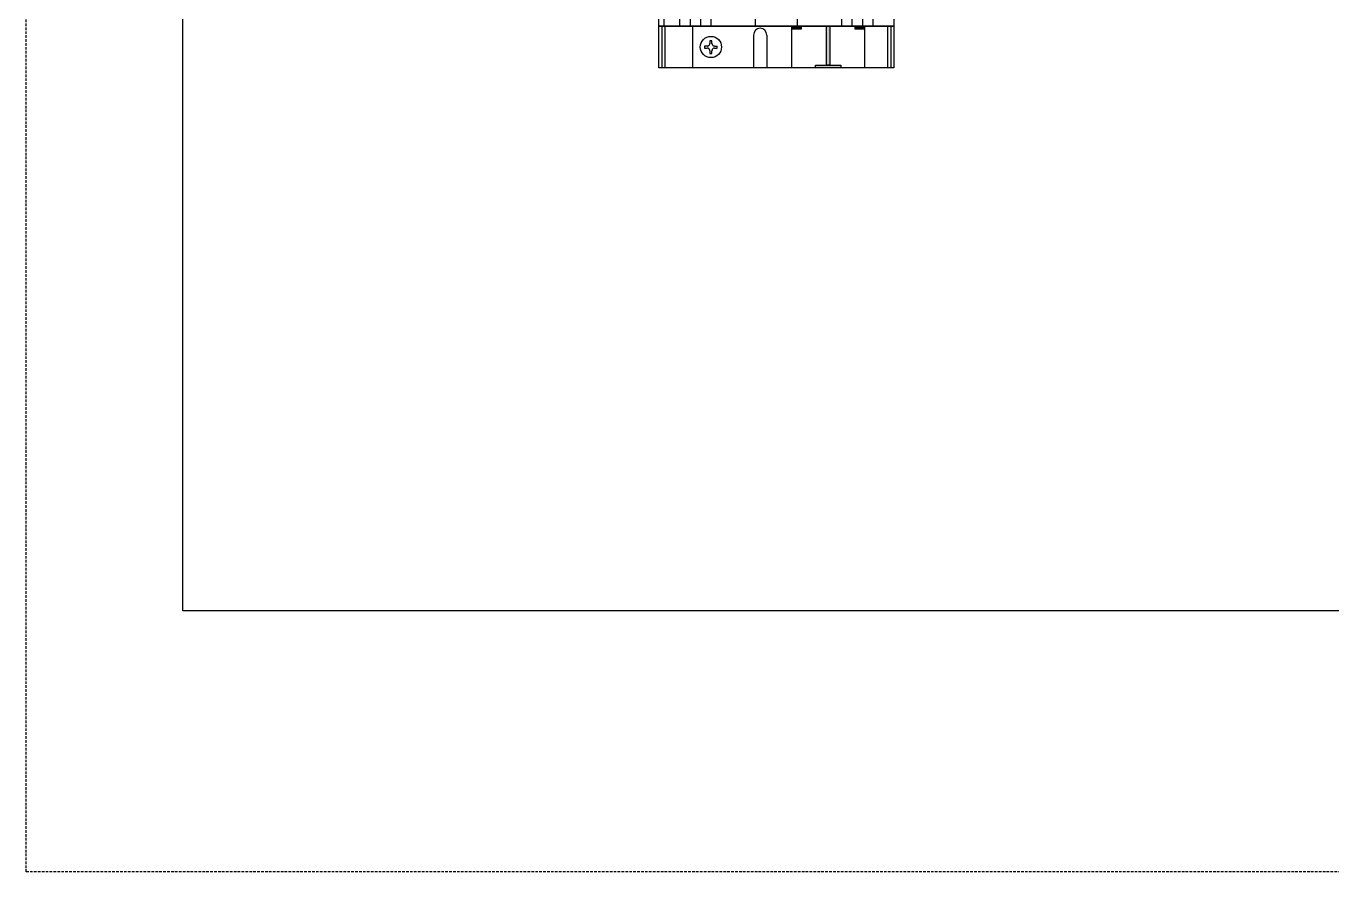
# Model space of a CAD drawing. Extents: x 342406 to 342906, y 326934 to 327634.
# Drawn here: x 342406.4 to 342656.4, y 326933.5 to 327095.5 of the extents above; entities that cross this region are included whole.
import ezdxf

# ---------------------------------------------------------------- set-up
doc = ezdxf.new("R2010")
doc.units = 0
doc.header["$MEASUREMENT"] = 0
doc.linetypes.add('ACAD_ISO02W100', pattern=[15, 12, -3])
doc.linetypes.add('DASHED', pattern=[0.75, 0.5, -0.25])
for name, color, linetype in [('Layer1', 7, 'Continuous'), ('布置图', 30, 'Continuous'), ('文字', 3, 'Continuous')]:
    doc.layers.add(name, color=color, linetype=linetype)

# ---------------------------------------------------------------- blocks, each defined once
blk = doc.blocks.new('8345452246a028ac4-bb8e-4c72-bf57-48d9550e3f80')
for points in [[(4.87, -151.77), (4.87, -151.17), (3.12, -151.17), (3.12, -151.77)], [(9.73, -158.62), (10.39, -158.62), (10.39, -151.17), (9.73, -151.17)], [(15.25, -151.17), (15.25, -151.77), (17, -151.77), (17, -151.17)], [(7.61, -158.62), (7.61, -159.17), (12.51, -159.17), (12.51, -158.62)]]:
    blk.add_hatch(color=7).paths.add_polyline_path(points)
at = {"color": 3}
for p, q in [((-21.39, -144.17), (-21.39, -151.17)), ((-18.39, -144.17), (-18.39, -151.17)), ((-16.39, -144.17), (-16.39, -151.17)), ((-14.39, -144.17), (-14.39, -151.17)), ((-12.39, -144.17), (-12.39, -151.17)), ((-3.89, -144.17), (-3.89, -151.17)), ((4.11, -144.17), (4.11, -151.17)), ((12.61, -144.17), (12.61, -151.17)), ((14.61, -144.17), (14.61, -151.17)), ((16.61, -144.17), (16.61, -151.17)), ((18.61, -144.17), (18.61, -151.17))]:
    blk.add_line(p, q, dxfattribs=at)
at = {"color": 0}
for p, q in [((-21.8, -151.17), (-21.8, -159.17)), ((-21.21, -151.17), (-21.21, -159.17)), ((-15.91, -151.17), (-15.91, -159.17)), ((21.43, -151.17), (21.43, -159.17)), ((22.03, -151.17), (22.03, -159.17)), ((-4.25, -152.87), (-4.25, -159.17)), ((-1.68, -152.87), (-1.68, -159.17))]:
    blk.add_line(p, q, dxfattribs=at)
at = {"color": 3, "elevation": 0}
blk.add_lwpolyline([(22.61, -144.17), (22.61, -151.17), (-22.39, -151.17), (-22.39, -144.17)], close=True, dxfattribs=at)
at = {"color": 0, "elevation": 0}
for points in [[(22.61, -151.17), (22.61, -159.17), (-22.39, -159.17), (-22.39, -151.17)], [(17, -151.17), (17, -159.17), (3.12, -159.17), (3.12, -151.17)], [(4.87, -151.17), (4.87, -151.77), (3.12, -151.77), (3.12, -151.17)], [(10.39, -151.17), (10.39, -158.62), (9.73, -158.62), (9.73, -151.17)], [(17, -151.17), (17, -151.77), (15.25, -151.77), (15.25, -151.17)], [(12.51, -158.62), (12.51, -159.17), (7.61, -159.17), (7.61, -158.62)]]:
    blk.add_lwpolyline(points, close=True, dxfattribs=at)
at = {"color": 0}
blk.add_arc((-2.96, -152.87), 1.28, 0, 180, dxfattribs=at)
at = {"layer": 'Layer1', "color": 7, "lineweight": -3, "ltscale": 50}
blk.add_circle((-12.39, -155.17), 2.03, dxfattribs=at)
at = {"layer": '文字', "color": 7, "linetype": 'ACAD_ISO02W100'}
for p, q in [((-13.1, -154.98), (-13.64, -154.98)), ((-13.64, -154.98), (-13.64, -155.37)), ((-12.59, -153.96), (-12.59, -154.47)), ((-12.19, -153.96), (-12.59, -153.96)), ((-12.19, -154.47), (-12.19, -153.96)), ((-11.68, -154.98), (-11.17, -154.98)), ((-11.17, -155.37), (-11.17, -154.98)), ((-13.64, -155.37), (-13.1, -155.37)), ((-12.59, -155.88), (-12.59, -156.44)), ((-12.59, -156.44), (-12.19, -156.44)), ((-12.19, -156.44), (-12.19, -155.88)), ((-11.68, -155.37), (-11.17, -155.37))]:
    blk.add_line(p, q, dxfattribs=at)
for centre, start, end in [((-13.1, -154.47), 270, 0), ((-11.68, -154.47), 180, 270), ((-13.1, -155.88), 0, 90), ((-11.68, -155.88), 90, 180)]:
    blk.add_arc(centre, 0.509, start, end, dxfattribs=at)

msp = doc.modelspace()

# ---------------------------------------------------------------- linework, layer by layer
at = {"color": 2}
msp.add_lwpolyline([(342436.37, 327583.54), (342876.37, 327583.54), (342876.37, 326983.54), (342436.37, 326983.54)], close=True, dxfattribs=at)
at = {"layer": '布置图', "linetype": 'DASHED'}
msp.add_lwpolyline([(342406.37, 327633.54), (342906.37, 327633.54), (342906.37, 326933.54), (342406.37, 326933.54)], close=True, dxfattribs=at)

# ---------------------------------------------------------------- block references
msp.add_blockref('8345452246a028ac4-bb8e-4c72-bf57-48d9550e3f80', (342549.87, 327246.71))

doc.saveas('drawing.dxf')
